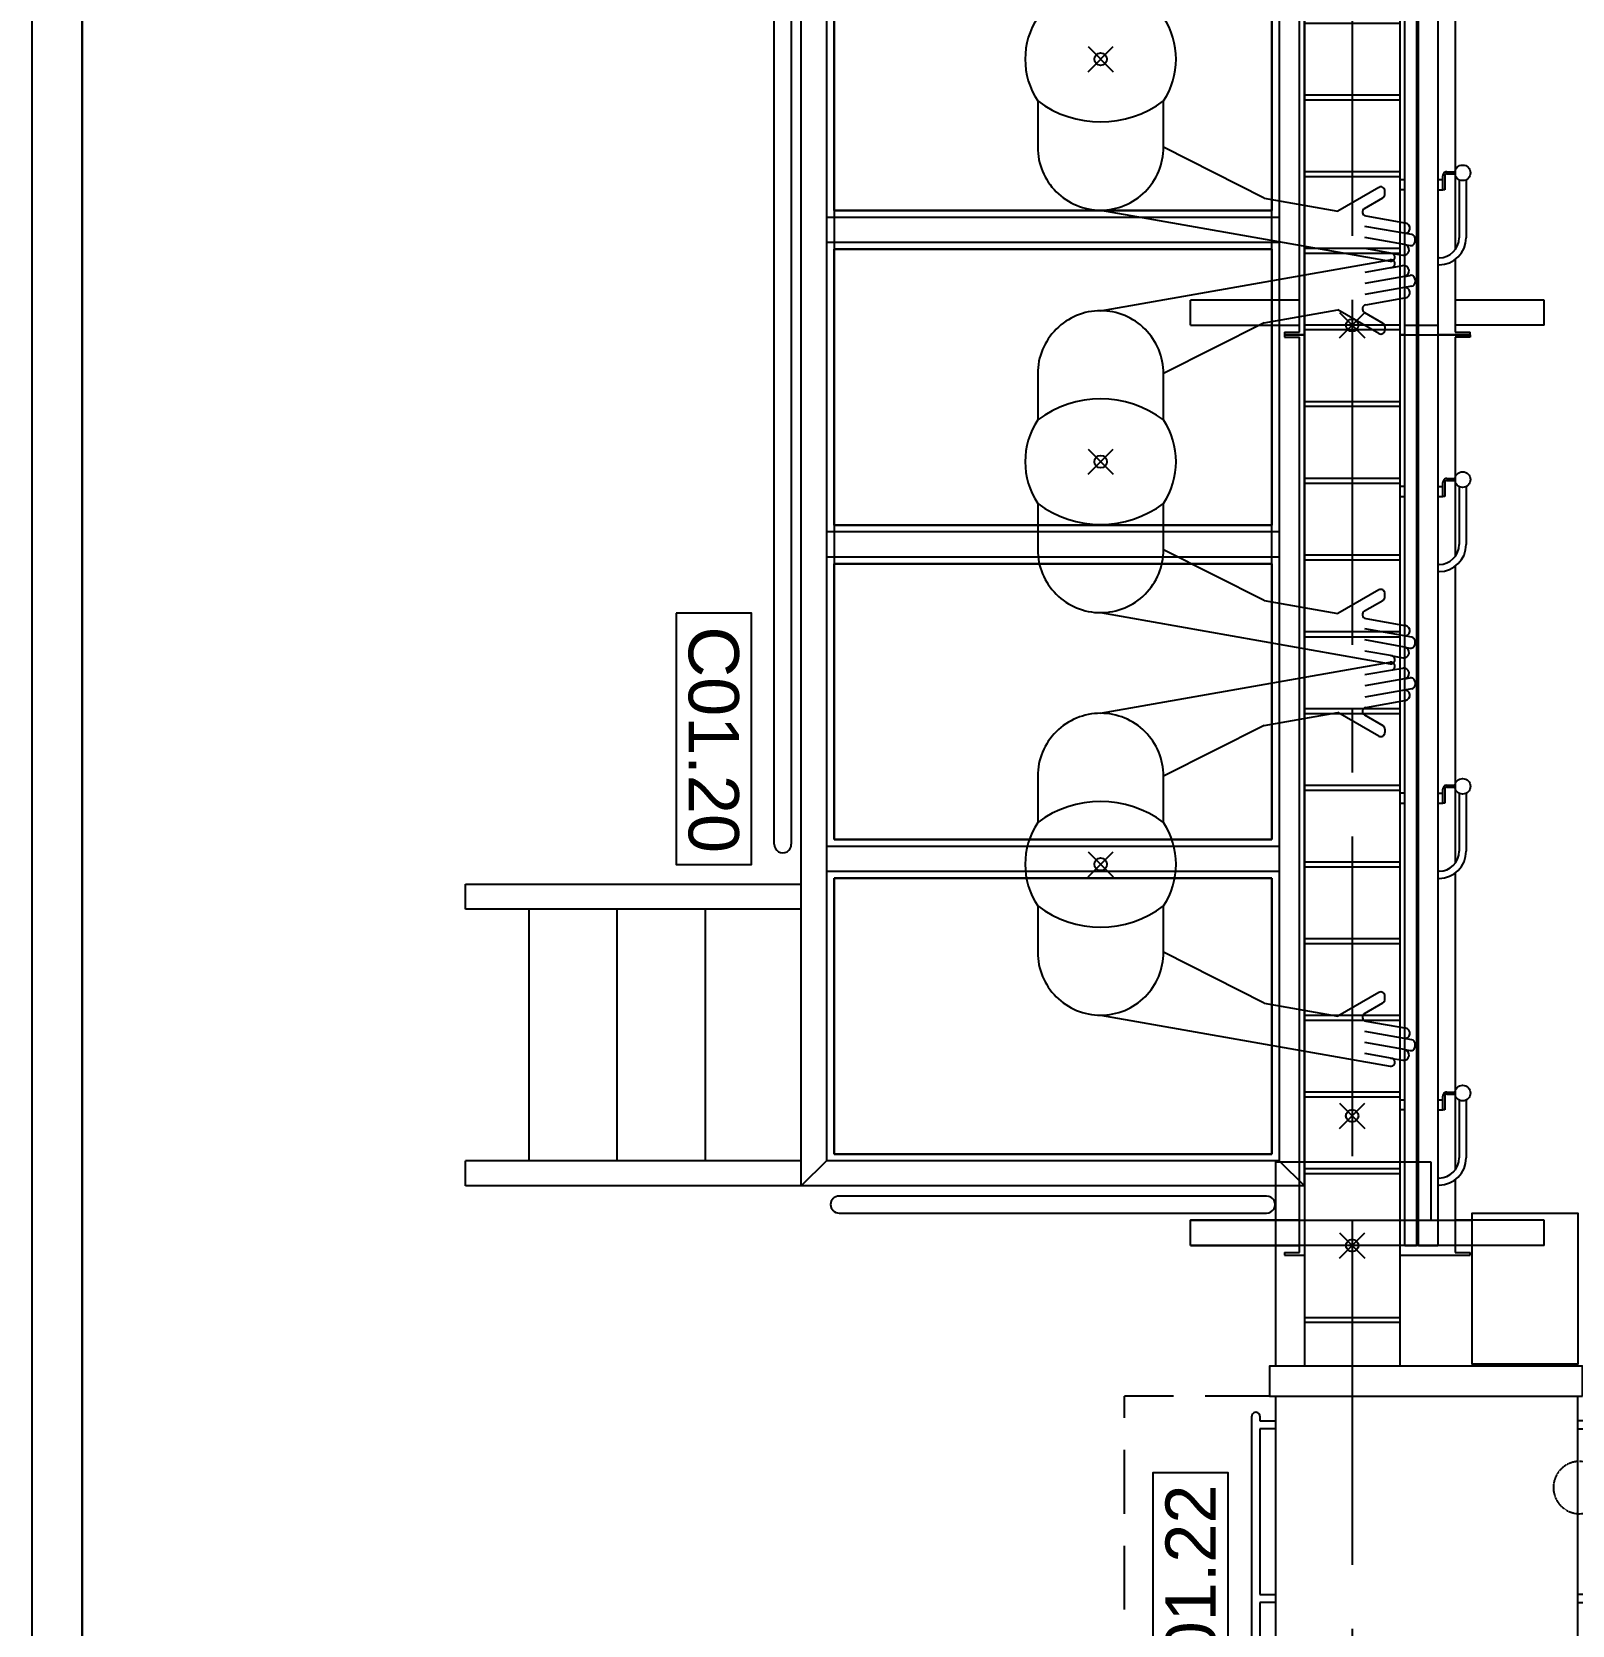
# Model space of a CAD drawing. Extents: x -3873 to 164127, y 7129 to 96529.
# Drawn here: x 57467 to 60529, y 48876 to 52042 of the extents above; entities that cross this region are included whole.
import ezdxf
from ezdxf.enums import TextEntityAlignment as Align

# ---------------------------------------------------------------- set-up
doc = ezdxf.new("R2010")
doc.units = 0
doc.header["$PDMODE"] = 35
doc.header["$PDSIZE"] = 25
for name, pattern in [('CENTER', [50.8, 31.75, -6.35, 6.35, -6.35]), ('DASHED', [0.2068, 0.1655, -0.0413]), ('HIDDEN', [9.525, 6.35, -3.175])]:
    doc.linetypes.add(name, pattern=pattern)
doc.layers.get('0').update_dxf_attribs({"linetype": 'CONTINUOUS'})
for name, color, linetype in [('BUILDING', 2, 'CONTINUOUS'), ('DOORS', 4, 'HIDDEN'), ('LAYOUT', 90, 'CONTINUOUS'), ('LOGISTICS', 3, 'CONTINUOUS'), ('POSNR', 4, 'CONTINUOUS')]:
    doc.layers.add(name, color=color, linetype=linetype)
doc.layers.add('DROPPOINTS', color=1, linetype='CONTINUOUS', plot=False)
doc.styles.add('015_100', font='arial.ttf', dxfattribs={"height": 150})

# ---------------------------------------------------------------- blocks, each defined once
blk = doc.blocks.new('*U49')
at = {"color": 4, "ltscale": 20}
for p, q in [((1111.67517, 526.916619), (1126.02637, 608.306519)), ((1148.77517, 618.306519), (1132.32277, 525.000219)), ((1168.29877, 604.256719), (1154.32357, 525.000219)), ((1162.30317, 624.999919), (1156.75217, 624.999919)), ((1168.29877, 604.256719), (1170.27997, 615.493519)), ((1231.70127, 604.257039), (1229.72007, 615.493839)), ((1231.70127, 604.257039), (1245.67647, 525.000539)), ((1237.69687, 625.000239), (1243.24787, 625.000239)), ((1251.22487, 618.306839), (1267.67727, 525.000539)), ((1288.32487, 526.916939), (1273.97367, 608.306839)), ((1911.67517, 526.916939), (1926.02637, 608.306839)), ((1948.77517, 618.306839), (1932.32277, 525.000539)), ((1968.29877, 604.257039), (1954.32357, 525.000539)), ((1962.30317, 625.000239), (1956.75217, 625.000239)), ((1968.29877, 604.257039), (1970.27997, 615.493839)), ((2031.70127, 604.257359), (2029.72007, 615.494159)), ((2031.70127, 604.257359), (2045.67647, 525.000859)), ((2037.69687, 625.000559), (2043.24787, 625.000559)), ((2051.22487, 618.307159), (2067.67727, 525.000859)), ((2088.32487, 526.917259), (2073.97367, 608.307159)), ((2711.67517, 526.917259), (2726.02637, 608.307159)), ((2748.77517, 618.307159), (2732.32277, 525.000859)), ((2768.29877, 604.257359), (2754.32357, 525.000859)), ((2762.30317, 625.000559), (2756.75217, 625.000559)), ((2768.29877, 604.257359), (2770.27997, 615.494159)), ((1099.99957, 0.000519), (1201.47477, 575.493619)), ((1186.02837, 580.033519), (1176.32457, 525.000219)), ((1185.40717, 576.510219), (1189.63597, 600.493519)), ((1300.00047, 0.000839), (1198.52527, 575.493939)), ((1214.59287, 576.510539), (1210.36407, 600.493839)), ((1213.97167, 580.033839), (1223.67547, 525.000539)), ((1899.99957, 0.000839), (2001.47477, 575.493939)), ((1986.02837, 580.033839), (1976.32457, 525.000539)), ((1985.40717, 576.510539), (1989.63597, 600.493839)), ((2100.00047, 0.001159), (1998.52527, 575.494259)), ((2014.59287, 576.510859), (2010.36407, 600.494159)), ((2013.97167, 580.034159), (2023.67547, 525.000859)), ((2699.99957, 0.001159), (2801.47477, 575.494259)), ((2786.02837, 580.034159), (2776.32457, 525.000859)), ((2785.40717, 576.510859), (2789.63597, 600.494159)), ((1054.78107, 552.850219), (1101.86737, 471.294219)), ((1068.49327, 565.000019), (1061.79587, 565.000019)), ((1096.68337, 524.273219), (1075.50807, 560.950019)), ((1345.21897, 552.850539), (1298.13267, 471.294539)), ((1303.31667, 524.273539), (1324.49197, 560.950339)), ((1331.50677, 565.000339), (1338.20417, 565.000339)), ((1854.78107, 552.850539), (1901.86737, 471.294539)), ((1868.49327, 565.000339), (1861.79587, 565.000339)), ((1896.68337, 524.273539), (1875.50807, 560.950339)), ((2145.21897, 552.850859), (2098.13267, 471.294859)), ((2103.31667, 524.273859), (2124.49197, 560.950659)), ((2131.50677, 565.000659), (2138.20417, 565.000659)), ((2654.78107, 552.850859), (2701.86737, 471.294859)), ((2668.49327, 565.000659), (2661.79587, 565.000659)), ((2696.68337, 524.273859), (2675.50807, 560.950659)), ((1076.07187, 324.999919), (1101.86737, 471.294219)), ((1323.92817, 325.000239), (1298.13267, 471.294539)), ((1876.07187, 325.000239), (1901.86737, 471.294539)), ((2123.92817, 325.000559), (2098.13267, 471.294859)), ((2676.07187, 325.000559), (2701.86737, 471.294859)), ((1076.07187, 324.999919), (974.99957, 125.000319)), ((1323.92817, 325.000239), (1425.00047, 125.000639)), ((1876.07187, 325.000239), (1774.99957, 125.000639)), ((2123.92817, 325.000559), (2225.00047, 125.000959)), ((2676.07187, 325.000559), (2574.99957, 125.000959)), ((974.99957, 125.000319), (882.91537, 125.000319)), ((1517.08467, 125.000639), (1425.00047, 125.000639)), ((1774.99957, 125.000639), (1682.91537, 125.000639)), ((2317.08467, 125.000959), (2225.00047, 125.000959)), ((2574.99957, 125.000959), (2482.91537, 125.000959)), ((882.91537, -124.999381), (974.99957, -124.999381)), ((1425.00047, -124.999061), (1517.08467, -124.999061)), ((1682.91537, -124.999061), (1774.99957, -124.999061)), ((2225.00047, -124.998741), (2317.08467, -124.998741)), ((2482.91537, -124.998741), (2574.99957, -124.998741))]:
    blk.add_line(p, q, dxfattribs=at)
for centre, radius, start, end in [((1135.851775, 604.520185), 10.333373, 349.998014, 169.991487), ((1156.752427, 616.90032), 8.100074, 90.00182, 170.002834), ((1162.303426, 616.90032), 8.099941, 349.997762, 90.001812), ((1178.96762, 602.374958), 10.833356, 349.998329, 169.997108), ((1221.03238, 602.375278), 10.833356, 10.002856, 190.001707), ((1237.696575, 616.90064), 8.099941, 89.997911, 190.002286), ((1243.247574, 616.90064), 8.100074, 9.997118, 89.997903), ((1264.148225, 604.520505), 10.333373, 10.008475, 190.002024), ((1935.851775, 604.520505), 10.333373, 349.998014, 169.991487), ((1956.752427, 616.90064), 8.100074, 90.00182, 170.002834), ((1962.303426, 616.90064), 8.099941, 349.997762, 90.001812), ((1978.96762, 602.375278), 10.833356, 349.998329, 169.997108), ((2021.03238, 602.375598), 10.833356, 10.002856, 190.001707), ((2037.696575, 616.90096), 8.099941, 89.997911, 190.002286), ((2043.247574, 616.90096), 8.100074, 9.997118, 89.997903), ((2064.148225, 604.520825), 10.333373, 10.008475, 190.002024), ((2735.851775, 604.520825), 10.333373, 349.998014, 169.991487), ((2756.752427, 616.90096), 8.100074, 90.00182, 170.002834), ((2762.303426, 616.90096), 8.099941, 349.997762, 90.001812), ((2778.96762, 602.375598), 10.833356, 349.998329, 169.997108), ((1193.498081, 576.90032), 8.099991, 349.998637, 157.244201), ((1206.50192, 576.90064), 8.099991, 22.755692, 190.001411), ((1993.498081, 576.90064), 8.099991, 349.998637, 157.244201), ((2006.50192, 576.90096), 8.099991, 22.755692, 190.001411), ((2793.498081, 576.90096), 8.099991, 349.998637, 157.244201), ((1061.796177, 556.90032), 8.100061, 90.002171, 209.999555), ((1068.493443, 556.90032), 8.0999, 29.998788, 90.001224), ((1331.506558, 556.90064), 8.0999, 89.9985, 150.001074), ((1338.203824, 556.90064), 8.100061, 330.000584, 89.997553), ((1861.796177, 556.90064), 8.100061, 90.002171, 209.999555), ((1868.493443, 556.90064), 8.0999, 29.998788, 90.001224), ((2131.506558, 556.90096), 8.0999, 89.9985, 150.001074), ((2138.203824, 556.90096), 8.100061, 330.000584, 89.997553), ((2661.796177, 556.90096), 8.100061, 90.002171, 209.999555), ((2668.493443, 556.90096), 8.0999, 29.998788, 90.001224), ((1103.698519, 528.323336), 8.099951, 209.999501, 349.99848), ((1296.301482, 528.323656), 8.099951, 190.001568, 330.000638), ((1903.698519, 528.323656), 8.099951, 209.999501, 349.99848), ((2096.301482, 528.323976), 8.099951, 190.001568, 330.000638), ((2703.698519, 528.323976), 8.099951, 209.999501, 349.99848), ((800, 0.00032), 149.999989, 56.44277, 123.557218), ((1600, 0.00064), 149.999989, 56.44277, 123.557218), ((2400, 0.00096), 149.999989, 56.44277, 123.557218), ((717.08438, 0.00032), 207.665581, 322.991828, 37.008238), ((975, 0.00032), 125, 0.000091, 90.000197), ((1425, 0.00064), 124.9999, 89.999785, 179.999909), ((1682.91562, 0.00064), 207.665581, 142.991756, 217.008179), ((1517.08438, 0.00064), 207.665581, 322.991828, 37.008238), ((1775, 0.00064), 125, 0.000091, 90.000197), ((2225, 0.00096), 124.9999, 89.999785, 179.999909), ((2482.91562, 0.00096), 207.665581, 142.991756, 217.008179), ((2317.08438, 0.00096), 207.665581, 322.991828, 37.008238), ((2575, 0.00096), 125, 0.000091, 90.000197), ((975, 0.00032), 124.9999, 269.999803, 0.000091), ((1425, 0.00064), 125, 179.999909, 270.000215), ((1775, 0.00064), 124.9999, 269.999803, 0.000091), ((2225, 0.00096), 125, 179.999909, 270.000215), ((2575, 0.00096), 124.9999, 269.999803, 0.000091), ((800, 0.00032), 149.999989, 236.442719, 303.557293), ((1600, 0.00064), 149.999989, 236.442719, 303.557293), ((2400, 0.00096), 149.999989, 236.442719, 303.557293)]:
    blk.add_arc(centre, radius, start, end, dxfattribs=at)
at = {"color": 5, "linetype": 'Continuous', "ltscale": 20}
blk.add_point((2900.00001, 500.00116), dxfattribs=at)
at = {"color": 5, "ltscale": 20}
for p in [(800, 0.00032), (1600, 0.00064), (2400, 0.00096)]:
    blk.add_point(p, dxfattribs=at)
blk = doc.blocks.new('evisceration_pan_con_sep_l1830')
at = {"ltscale": 20}
for p, q in [((-1828.7999, 321.3313), (-1778.7999, 321.3313)), ((-1828.7999, 321.3313), (-1828.7999, 104.5304)), ((-1778.7999, 104.5304), (-1778.7999, 321.3313)), ((-1842.7999, 134.4999), (-1847.7998, 134.4999)), ((-1847.7998, 134.4999), (-1847.7998, 95)), ((-1842.7999, 134.4999), (-1842.7998, 104.5304)), ((-19, 134.4999), (-24, 134.4999)), ((-24, 134.4999), (-24, 104.5304)), ((-19, 95), (-19, 134.4999)), ((-1842.7998, 104.5304), (-24, 104.5304)), ((-1828.7999, -94.9999), (-1828.7999, 95)), ((0, 95), (-1828.7999, 95)), ((-1685.8, 95), (-1685.8, -94.9999)), ((-1676.3999, -95), (-1676.3999, 95)), ((-1533.4, 95), (-1533.4, -95)), ((-1523.9999, -95), (-1523.9999, 95)), ((-1381, 95), (-1381, -95)), ((-1371.5999, -95), (-1371.5999, 95)), ((-1228.6, 95), (-1228.6, -95)), ((-1219.1999, -95), (-1219.1999, 95)), ((-1076.2, 95), (-1076.2, -95)), ((-1066.7999, -95), (-1066.7999, 95)), ((-923.8, 95), (-923.8, -95)), ((-914.3999, -95), (-914.3999, 95)), ((-771.4, 95), (-771.4, -95)), ((-761.9999, -95), (-761.9999, 95)), ((-619, 95), (-619, -95)), ((-609.6, -95), (-609.6, 95)), ((-466.6, -95), (-466.6, 95)), ((-457.2, -95), (-457.2, 95)), ((-314.2, -95), (-314.2, 95)), ((-304.8, -95), (-304.8, 95)), ((-161.8, -95), (-161.8, 95)), ((-152.4, -95), (-152.4, 95)), ((-9.4, -95), (-9.4, 95)), ((0, -95), (0, 95)), ((-1847.7998, -94.9999), (-1847.7998, -234.5)), ((0, -95), (-1828.7999, -95)), ((-1828.7999, -105), (-1828.7999, -128)), ((-1828.7999, -105), (0, -105)), ((-1559.3999, -105), (-1559.3999, -95)), ((-1539.3999, -95), (-1539.3999, -105)), ((-949.7999, -95), (-949.7999, -105)), ((-929.7999, -105), (-929.7999, -95)), ((-340.1999, -95), (-340.1999, -105)), ((-320.1999, -105), (-320.1999, -95)), ((-19, -105), (-19, -95)), ((0, -105), (0, -128)), ((0, -128), (-1828.7999, -128)), ((-1828.7999, -132.0001), (-1828.7999, -170)), ((-1828.7999, -132.0001), (0, -132.0001)), ((0, -132.0001), (0, -170)), ((0, -170), (-1828.7999, -170)), ((-1708.7999, -170), (-1708.7999, -172.6501)), ((-1694.7998, -172.6501), (-1694.7999, -170)), ((-1559.3999, -170), (-1559.3999, -180)), ((-1559.3999, -180.0001), (-1531.8999, -180.0001)), ((-1559.3999, -184.0001), (-1559.3999, -180.0001)), ((-1531.8999, -184.0001), (-1559.3999, -184.0001)), ((-1539.3999, -170), (-1539.3999, -180)), ((-1527.8999, -188), (-1527.8999, -204.2796)), ((-1523.8999, -188), (-1523.8999, -204.2796)), ((-1099.1999, -170), (-1099.1999, -172.6501)), ((-1085.1998, -172.6501), (-1085.1999, -170)), ((-949.7999, -170), (-949.7999, -180.0001)), ((-949.7999, -180.0001), (-922.2999, -180.0001)), ((-949.7999, -184.0001), (-949.7999, -180.0001)), ((-922.2999, -184.0001), (-949.7999, -184.0001)), ((-929.7999, -170), (-929.7999, -180.0001)), ((-918.2999, -188.0001), (-918.2999, -204.2796)), ((-914.2999, -188.0001), (-914.2999, -204.2796)), ((-489.5999, -170), (-489.5999, -172.6501)), ((-475.5999, -172.6501), (-475.5999, -170)), ((-340.1999, -170), (-340.1999, -180.0001)), ((-340.1999, -184.0001), (-340.1999, -180.0001)), ((-340.1999, -180.0001), (-312.6999, -180.0001)), ((-312.6999, -184.0001), (-340.1999, -184.0001)), ((-320.2, -170), (-320.2, -180.0001)), ((-308.6999, -188.0001), (-308.6999, -204.2796)), ((-304.6999, -188.0001), (-304.6999, -204.2796)), ((-19, -234.5), (-19, -170)), ((-1842.7998, -204.5305), (-1842.7999, -234.5)), ((-1698.3847, -204.5305), (-1842.7998, -204.5305)), ((-1828.7999, -381.608), (-1828.7999, -204.5305)), ((-1778.7999, -381.608), (-1778.7999, -204.5305)), ((-1088.7847, -204.5305), (-1678.9585, -204.5305)), ((-1539.7292, -212.6501), (-1654.7999, -212.6501)), ((-479.1848, -204.5305), (-1069.3586, -204.5305)), ((-930.1292, -212.6501), (-1045.1999, -212.6501)), ((-24, -204.5305), (-459.7586, -204.5305)), ((-320.5292, -212.6501), (-435.5999, -212.6501)), ((-24, -234.5), (-24, -204.5305)), ((-1847.7998, -234.5), (-1842.7999, -234.5)), ((-1539.7292, -226.6501), (-1654.7999, -226.6501)), ((-930.1292, -226.6501), (-1045.1999, -226.6501)), ((-320.5292, -226.6501), (-435.5999, -226.6501)), ((-19, -234.5), (-24, -234.5)), ((-1828.7999, -381.608), (-1778.7999, -381.608))]:
    blk.add_line(p, q, dxfattribs=at)
at = {"color": 4, "linetype": 'CENTER', "ltscale": 20}
blk.add_line((0, 0), (-1828.7999, 0.0001), dxfattribs=at)
at = {"ltscale": 20}
for centre in [(-1525.899729, -219.650093), (-916.299729, -219.650093), (-306.699729, -219.650093)]:
    blk.add_circle(centre, 15.5, dxfattribs=at)
for centre, radius, start, end in [((-1654.799801, -172.650187), 54, 179.999907, 269.999895), ((-1654.799801, -172.650187), 40, 179.999875, 269.999858), ((-1531.899729, -188.000091), 8, 0.00065, 90.001228), ((-1531.899729, -188.000091), 4, 0.0013, 90.002456), ((-1045.199801, -172.650187), 54, 179.999907, 269.999895), ((-1045.199801, -172.650187), 40, 179.999875, 269.999858), ((-922.299729, -188.000091), 8, 359.999934, 90.001228), ((-922.299729, -188.000091), 4, 359.999868, 90.002456), ((-435.599801, -172.650187), 54, 179.999907, 269.999895), ((-435.599801, -172.650187), 40, 179.999875, 269.999858), ((-312.699729, -188.000091), 8, 359.999934, 90.001228), ((-312.699729, -188.000091), 4, 359.999868, 90.002456)]:
    blk.add_arc(centre, radius, start, end, dxfattribs=at)
at = {"color": 5, "linetype": 'Continuous', "ltscale": 20}
for p in [(-1828.7999, 0.0001), (0, 0)]:
    blk.add_point(p, dxfattribs=at)
blk = doc.blocks.new('droppoint')
at = {"layer": 'DROPPOINTS', "ltscale": 20}
h = blk.add_hatch(color=256, dxfattribs=at)
h.dxf.hatch_style = 1
h.paths.add_polyline_path([(0, 0), (-50, 0, -0.414214), (0, 50)])
h.paths.add_polyline_path([(0, 0), (50, 0, -0.414214), (0, -50)])
for p, q in [((0, 50), (0, -50)), ((50, 0), (-50, 0))]:
    blk.add_line(p, q, dxfattribs=at)
blk.add_circle((0, 0), 50, dxfattribs=at)
blk = doc.blocks.new('evisceration_pan_con_HL_c')
at = {"linetype": 'Continuous'}
for p, q in [((-1063.4, 199.5), (-339.4, 199.5)), ((-1054.4, 183.5), (-1063.4, 183.5)), ((-1054.4, 152.5), (-1054.4, 183.5)), ((-709.4, 183.5), (-1038.4, 183.5)), ((-1038.4, 183.5), (-1038.4, 152.5)), ((-709.4, 152.5), (-709.4, 183.5)), ((-364.4, 183.5), (-693.4, 183.5)), ((-693.4, 183.5), (-693.4, 152.5)), ((-364.4, 152.5), (-364.4, 183.5)), ((-339.4, 183.5), (-348.4, 183.5)), ((-348.4, 183.5), (-348.4, 152.5)), ((-1054.4, -448.5), (-1054.4, -480.5)), ((-1038.4, -480.5), (-1038.4, -448.5)), ((-709.4, -448.5), (-709.4, -480.5)), ((-693.4, -480.5), (-693.4, -448.5)), ((-364.4, -448.5), (-364.4, -480.5)), ((-348.4, -480.5), (-348.4, -448.5)), ((-1054.4, -480.5), (-1063.4, -480.5)), ((-1063.4, -496.5), (-339.4, -496.5)), ((-709.4, -480.5), (-1038.4, -480.5)), ((-364.4, -480.5), (-693.4, -480.5)), ((-339.4, -480.5), (-348.4, -480.5))]:
    blk.add_line(p, q, dxfattribs=at)
for p, q in [((-2238.8, 175.5), (-2060.3, 175.5)), ((-2263.8, 125.5), (-2263.8, -129.5)), ((-2238.8, -179.5), (-2132.3, -179.5))]:
    blk.add_line(p, q)
at = {"ltscale": 20}
for p, q in [((-2083.6, 95.1), (-2083.6, -94.9)), ((-2074.2, 95.1), (-2074.2, -94.9)), ((-1931.2, 95.1), (-1931.2, -94.9)), ((-1921.8, 95.1), (-1921.8, -94.9)), ((-1778.8, 95.1), (-1778.8, -94.9)), ((-1769.4, 95.1), (-1769.4, -94.9)), ((-1474, 95), (-1474, -95)), ((-1464.6, 95), (-1464.6, -95)), ((-1321.6, 95), (-1321.6, -95)), ((-1312.2, 95), (-1312.2, -95)), ((-152.4, 95.1), (-152.4, -94.9)), ((-143, 95.1), (-143, -94.9)), ((-1169.2, 95), (-1169.2, -95)), ((-1219.2, -156.5), (-1567.1, -156.5)), ((-1103.2, -448.5), (-299.6, -448.5))]:
    blk.add_line(p, q, dxfattribs=at)
at = {"color": 4, "linetype": 'CENTER', "ltscale": 20}
blk.add_line((0, 0.1), (-2146.4, 0.1), dxfattribs=at)
at = {"ltscale": 20}
for points in [[(-1617.1, 321.4), (-1567.1, 321.4), (-1567.1, 152.5)], [(-1617.1, 152.5), (-1617.1, 321.4)], [(-1219.2, 321.4), (-1169.2, 321.4), (-1169.2, 152.5)], [(-1219.2, 152.5), (-1219.2, 321.4)], [(0, 321.4), (50, 321.4), (50, -238.5)], [(0, -238.5), (0, 321.4)], [(-2060.3, 95.1), (-2060.3, 249.1), (-1910.3, 249.1), (-1910.3, 95.1)], [(-1163.2, 164.5), (-1103.2, 164.5), (-1103.2, -457.5), (-1163.2, -457.5), (-1163.2, 164.5)], [(-299.6, -457.5), (-239.6, -457.5), (-239.6, 164.5), (-299.6, 164.5), (-299.6, -457.5)], [(-1163.2, 152.5), (-1910.3, 152.5)], [(-299.6, 152.5), (-1103.2, 152.5)], [(166.5, 152.5), (-239.6, 152.5)], [(166.5, 152.5), (166.5, -156.5)], [(-1163.2, 95.1), (-2146.4, 95.1), (-2146.4, -94.9), (-1163.2, -95)], [(-1626.4, -94.9), (-1626.4, 95.1)], [(-1567.1, -94.9), (-1567.1, -381.5), (-1617.1, -381.5), (-1617.1, 95.1)], [(0, 95.1), (-239.6, 95.1)], [(-2000.3, -94.9), (-2000.3, -129.1), (-2132.3, -129.1), (-2132.3, -326.1), (-1618.3, -326.1), (-1618.3, -129.1), (-1970.3, -129.1), (-1970.3, -94.9)], [(-1169.2, -95), (-1169.2, -381.5), (-1219.2, -381.5), (-1219.2, -95)], [(-239.6, -95), (0, -95)], [(166.5, -156.5), (50, -156.5)], [(-85.6, -448.5), (-235.6, -448.5), (-235.6, -238.5), (64.4, -238.5), (64.4, -448.5), (-85.6, -448.5)]]:
    blk.add_lwpolyline(points, dxfattribs=at)
at = {"linetype": 'Continuous'}
for centre, radius, start, end in [((-1063.4, 191.5), 8, 89.9925, 270.0074), ((-339.4, 191.5), 8, 269.9952, 90.0048), ((-892.7, -451.9), 52, 179.9998, 213.2984), ((-892.7, -451.9), 52, 326.7018, 0.0002), ((-481.1, -451.9), 52, 176.1935, 179.9998), ((-481.1, -451.9), 52, 179.9998, 213.2984), ((-481.1, -451.9), 52, 326.7018, 0.0002), ((-1063.4, -488.5), 8, 89.9925, 270.0075), ((-892.7, -451.9), 52, 238.9472, 270.0002), ((-892.7, -451.9), 52, 270.0002, 301.0531), ((-481.1, -451.9), 52, 238.9471, 270.0002), ((-481.1, -451.9), 52, 270.0002, 301.053), ((-339.4, -488.5), 8, 269.9952, 90.0048)]:
    blk.add_arc(centre, radius, start, end, dxfattribs=at)
for centre, radius, start, end in [((-2208.5, 137), 53.6, 153.1117, 156.5817), ((-2217.2, 141.4), 43.8, 148.8806, 153.1117), ((-2221, 143.6), 39.5, 145.0514, 148.8806), ((-2227, 147.9), 32.1, 140.4999, 145.0513), ((-2229.7, 150.1), 28.6, 135.0487, 140.4999), ((-2234.2, 154.6), 22.3, 128.5006, 135.0487), ((-2235.9, 156.7), 19.6, 120.6763, 128.5005), ((-2238, 160.3), 15.4, 111.4977, 120.6762), ((-2238.6, 161.6), 13.9, 101.1144, 111.4977), ((-2238.8, 163), 12.5, 89.9997, 101.1143), ((-2162.8, 125.5), 101, 174.0865, 180), ((-2178.1, 127.1), 85.6, 165.9605, 174.0865), ((-2187.8, 129.5), 75.7, 161.9499, 165.9605), ((-2202.4, 134.3), 60.3, 156.5817, 161.9499), ((-2162.9, -129.5), 100.9, 180, 185.7808), ((-2177.4, -130.9), 86.3, 185.7808, 193.6132), ((-2187.3, -133.3), 76.1, 193.6132, 199.7217), ((-2211, -141.8), 51, 199.7217, 209.4617), ((-2220.2, -147), 40.4, 209.4617, 216.985), ((-2231.5, -155.5), 26.3, 216.985, 227.6117), ((-2236, -160.5), 19.6, 227.6118, 245.7446), ((-2238.8, -166.7), 12.7, 245.7447, 270.0003)]:
    blk.add_arc(centre, radius, start, end)
at = {"linetype": 'DASHED'}
for centre, start, end in [((-892.7, -451.9), 3.8064, 176.1935), ((-481.1, -451.9), 3.8065, 176.1935), ((-892.7, -451.9), 213.2984, 238.9472), ((-892.7, -451.9), 301.0531, 326.7018), ((-481.1, -451.9), 213.2984, 238.9471), ((-481.1, -451.9), 301.053, 326.7018)]:
    blk.add_arc(centre, 52, start, end, dxfattribs=at)
at = {"color": 5, "ltscale": 20}
for p in [(-2146.4, 0.1), (0, 0)]:
    blk.add_point(p, dxfattribs=at)
at = {"layer": 'DOORS', "color": 4, "linetype": 'HIDDEN', "ltscale": 20}
for p, q in [((-1104.6, 452.5), (-299.6, 452.5)), ((-1104.6, 165), (-1104.6, 452.5)), ((-299.6, 165), (-299.6, 452.5)), ((-1103.9, -748.5), (-1103.9, -461)), ((-298.9, -748.5), (-298.9, -461)), ((-1103.9, -748.5), (-298.9, -748.5))]:
    blk.add_line(p, q, dxfattribs=at)
at = {"layer": 'POSNR', "color": 4, "linetype": 'Continuous'}
blk.add_lwpolyline([(-952.1, 246.3), (-452.1, 246.3), (-452.1, 396.3), (-952.1, 396.3)], close=True, dxfattribs=at)
at = {"layer": 'DROPPOINTS', "ltscale": 50}
for p in [(-892.7, -595.1), (-481.1, -595.1)]:
    blk.add_blockref('droppoint', p, dxfattribs=at)
at = {"layer": 'POSNR', "color": 4, "linetype": 'Continuous', "style": '015_100', "flags": 8}
blk.add_attdef('C01.22', text='', height=100, dxfattribs=at).set_placement((-700.2, 321.3), align=Align.MIDDLE)
blk = doc.blocks.new('*U197')
at = {"ltscale": 20}
for p, q in [((-675, 1000), (-3800, 1000)), ((0, 1000), (-679, 1000)), ((-50, 950), (0, 1000)), ((0, 1000), (0, 0)), ((-3750, 950), (-675, 950)), ((-1925, 950), (-1925, 50)), ((-1925, 950), (-1925, 50)), ((-1875, 950), (-1875, 50)), ((-1875, 950), (-1875, 50)), ((-1300, 950), (-1300, 50)), ((-1300, 950), (-1300, 50)), ((-1250, 950), (-1250, 50)), ((-1250, 950), (-1250, 50)), ((-679, 950), (-50, 950)), ((-675, 950), (-675, 50)), ((-675, 950), (-675, 50)), ((-675, 950), (-675, 50)), ((-675, 950), (-675, 50)), ((-625, 950), (-625, 50)), ((-625, 950), (-625, 50)), ((-50, 950), (-50, 50)), ((-50, 950), (-50, 50)), ((0, 950), (0, 50)), ((-688.5, 935), (-3736.5, 935)), ((-1938.5, 935), (-2486.5, 935)), ((-2486.5, 935), (-1938.5, 935)), ((-1938.5, 65), (-1938.5, 935)), ((-1938.5, 935), (-1938.5, 65)), ((-1861.5, 935), (-1861.5, 65)), ((-1313.5, 935), (-1861.5, 935)), ((-1861.5, 65), (-1861.5, 935)), ((-1861.5, 935), (-1313.5, 935)), ((-1313.5, 65), (-1313.5, 935)), ((-1313.5, 935), (-1313.5, 65)), ((-1236.5, 935), (-1236.5, 65)), ((-688.5, 935), (-1236.5, 935)), ((-1236.5, 65), (-1236.5, 935)), ((-1236.5, 935), (-688.5, 935)), ((-688.5, 65), (-688.5, 935)), ((-688.5, 65), (-688.5, 935)), ((-688.5, 935), (-688.5, 65)), ((-611.5, 65), (-611.5, 935)), ((-611.5, 935), (-63.5, 935)), ((-611.5, 935), (-611.5, 65)), ((-63.5, 935), (-611.5, 935)), ((-63.5, 935), (-63.5, 65)), ((-63.5, 65), (-63.5, 935)), ((20, 925), (20, 75)), ((53.7, 75), (53.7, 925)), ((-3736.5, 65), (-688.5, 65)), ((-2486.5, 65), (-1938.5, 65)), ((-1938.5, 65), (-2486.5, 65)), ((-1861.5, 65), (-1313.5, 65)), ((-1313.5, 65), (-1861.5, 65)), ((-1236.5, 65), (-688.5, 65)), ((-688.5, 65), (-1236.5, 65)), ((-63.5, 65), (-611.5, 65)), ((-611.5, 65), (-63.5, 65)), ((-3750, 50), (-675, 50)), ((-679, 50), (-50, 50)), ((-50, 50), (0, 0)), ((-675, 0), (-3800, 0)), ((0, 0), (-679, 0)), ((-600, -667.4), (-600, 0)), ((-550, 0), (-550, -667.4)), ((-50, 0), (-50, -667.4)), ((0, 0), (0, -667.4)), ((-3733, -20), (-679, -20)), ((-679, -53.7), (-3733, -53.7)), ((-50, -190.7), (-550, -190.7)), ((-50, -365.8), (-550, -365.8)), ((-50, -540.8), (-550, -540.8)), ((-550, -667.4), (-600, -667.4)), ((0, -667.4), (-50, -667.4))]:
    blk.add_line(p, q, dxfattribs=at)
for centre, start, end in [((36.9, 925), 359.9997, 180.0003), ((36.9, 75), 180, 0), ((-679, -36.8), 269.9994, 90.0006), ((-679, -36.8), 89.9999, 90.0006), ((-679, -36.8), 269.9994, 270.0001)]:
    blk.add_arc(centre, 16.9, start, end, dxfattribs=at)
at = {"layer": 'POSNR', "color": 4, "linetype": 'Continuous'}
blk.add_lwpolyline([(-1138.7, -249), (-638.7, -249), (-638.7, -99), (-1138.7, -99)], close=True, dxfattribs=at)
at = {"layer": 'POSNR', "color": 4, "linetype": 'Continuous', "style": '015_100', "flags": 8}
blk.add_attdef('X01.XX', text='', height=100, dxfattribs=at).set_placement((-886.9, -174), align=Align.MIDDLE)

msp = doc.modelspace()

# ---------------------------------------------------------------- linework, layer by layer
at = {"layer": 'BUILDING', "color": 2, "linetype": 'BYBLOCK'}
msp.add_line((57466.8, 53030), (57466.8, 39080), dxfattribs=at)
at = {"layer": 'BUILDING', "color": 2}
msp.add_line((57566.8, 53030), (57566.8, 39080), dxfattribs=at)
at = {"layer": 'LOGISTICS', "color": 2}
msp.add_lwpolyline([(57566.8, 66080), (69016.8, 66080), (69016.8, 39080), (57566.8, 39080)], close=True, dxfattribs=at)

# ---------------------------------------------------------------- block references
at = {"layer": 'LAYOUT', "linetype": 'Continuous', "ltscale": 20}
ref = msp.add_blockref('*U197', (58996.4, 49748.6), dxfattribs=dict(at, rotation=270))
ref.add_attrib('X01.XX', 'C01.20', dxfattribs={"layer": 'POSNR', "color": 4, "linetype": 'Continuous', "ltscale": 20, "height": 100, "rotation": 270, "style": '015_100'}).set_placement((58822.4, 50635.5), align=Align.MIDDLE)
at = {"layer": 'LAYOUT', "color": 2, "ltscale": 20}
for name, p, rotation in [('*U49', (59591.4, 52788), 270), ('evisceration_pan_con_sep_l1830', (60091.4, 53288), 90), ('evisceration_pan_con_sep_l1830', (60091.4, 51459.2), 90)]:
    msp.add_blockref(name, p, dxfattribs=dict(at, rotation=rotation))
ref = msp.add_blockref('evisceration_pan_con_HL_c', (60091.5, 49630.4), dxfattribs=dict(at, rotation=90))
ref.add_attrib('C01.22', 'C01.22', dxfattribs={"layer": 'POSNR', "color": 4, "linetype": 'Continuous', "ltscale": 20, "height": 100, "rotation": 90, "style": '015_100'}).set_placement((59770.2, 48930.1), align=Align.MIDDLE)

doc.saveas('drawing.dxf')
